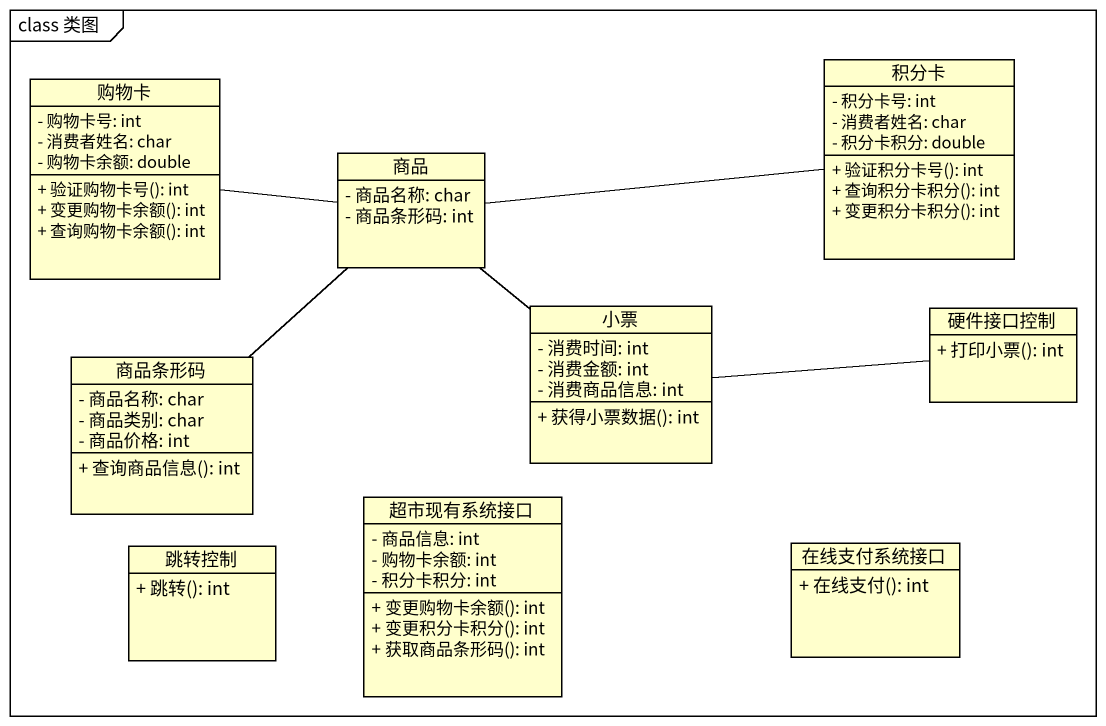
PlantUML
@startuml
mainframe class 类图
hide circle
hide empty members
skinparam classAttributeIconSize 0
class 积分卡 {
  - 积分卡号: int
  - 消费者姓名: char
  - 积分卡积分: double
  + 验证积分卡号(): int
  + 查询积分卡积分(): int
  + 变更积分卡积分(): int
}
class 购物卡 {
  - 购物卡号: int
  - 消费者姓名: char
  - 购物卡余额: double
  + 验证购物卡号(): int
  + 变更购物卡余额(): int
  + 查询购物卡余额(): int
}
class 商品 {
  - 商品名称: char
  - 商品条形码: int
}
class 商品条形码 {
  - 商品名称: char
  - 商品类别: char
  - 商品价格: int
  + 查询商品信息(): int
}
class 小票 {
  - 消费时间: int
  - 消费金额: int
  - 消费商品信息: int
  + 获得小票数据(): int
}
class 硬件接口控制 {
  + 打印小票(): int
}
class 超市现有系统接口 {
  - 商品信息: int
  - 购物卡余额: int
  - 积分卡积分: int
  + 变更购物卡余额(): int
  + 变更积分卡积分(): int
  + 获取商品条形码(): int
}
class 跳转控制 {
  + 跳转(): int
}
class 在线支付系统接口 {
  + 在线支付(): int
}
积分卡 -left- 商品
购物卡 -right- 商品
商品 -- 商品条形码
商品 -- 小票
小票 -right- 硬件接口控制
@enduml
